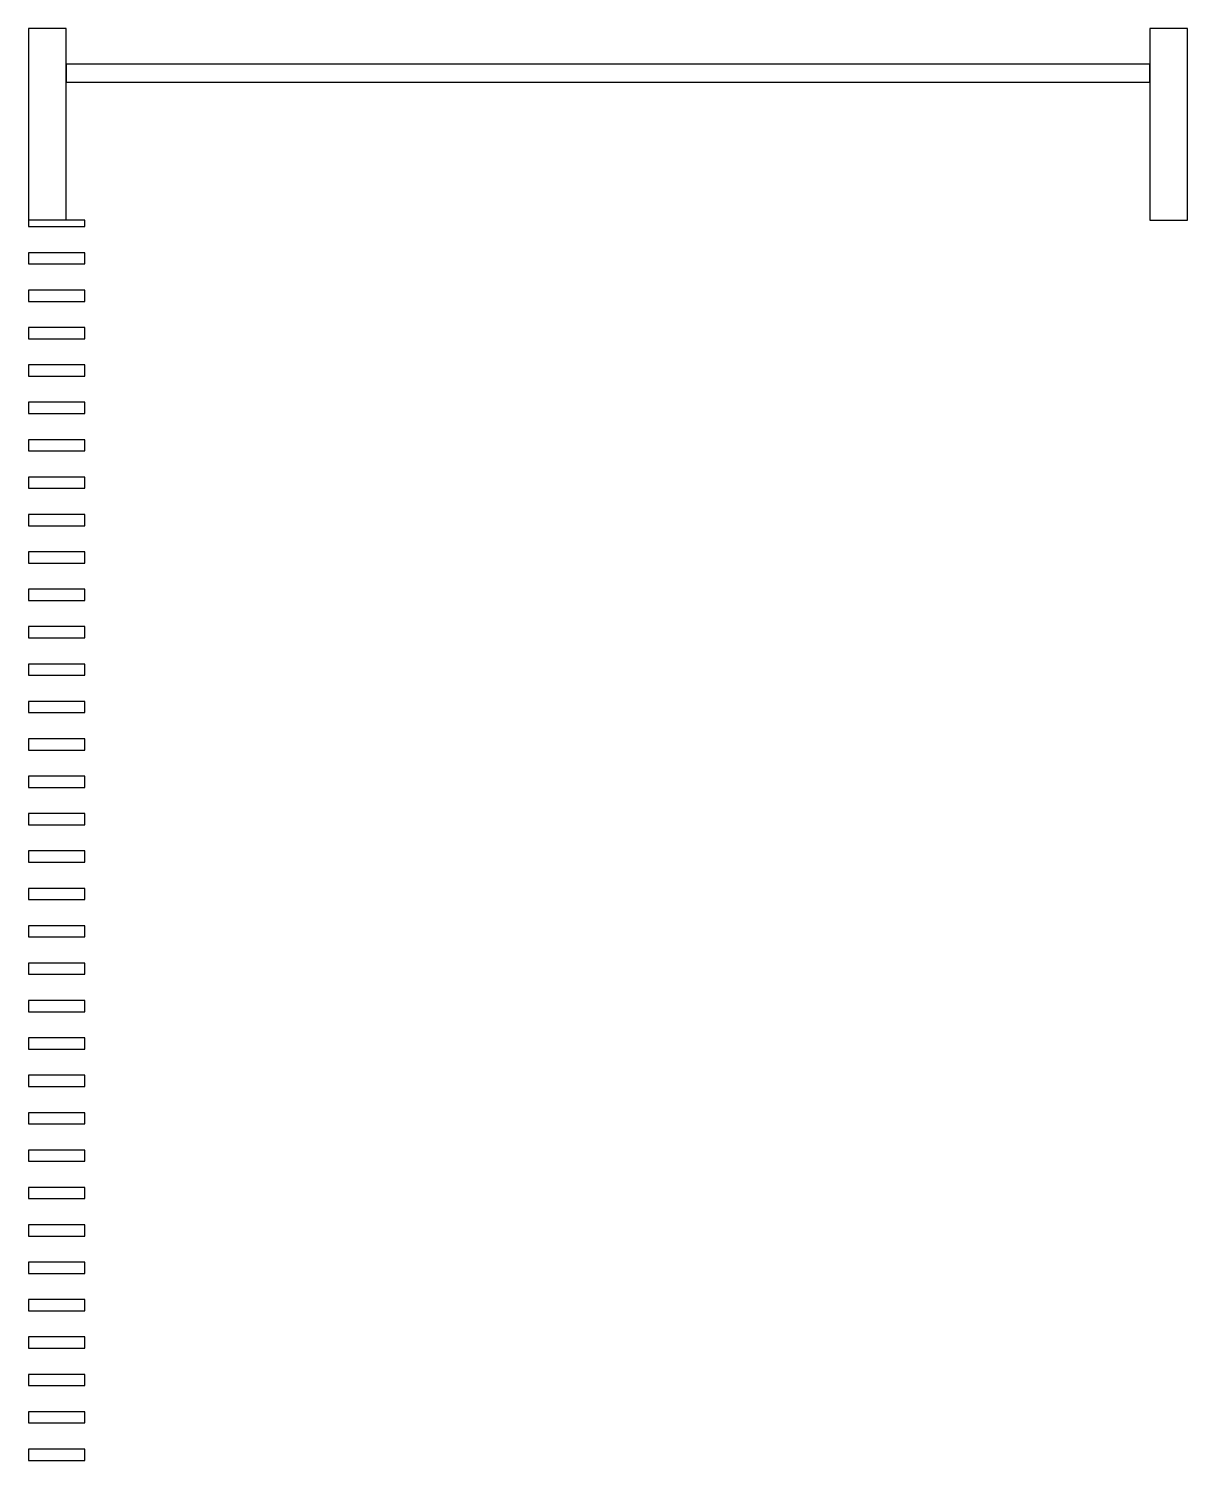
# Model space of a CAD drawing. Extents: x -11.9 to 9.3, y -3.9 to 3.8.
# Drawn here: x -11.855 to -8.755, y -0.003 to 3.827 of the extents above; entities that cross this region are included whole.
import ezdxf

# ---------------------------------------------------------------- set-up
doc = ezdxf.new("R2010")
doc.units = 0
doc.layers.add('SECTIONCUTEDGES', color=7, linetype='CONTINUOUS')

msp = doc.modelspace()

# ---------------------------------------------------------------- linework, layer by layer
at = {"layer": 'SECTIONCUTEDGES'}
for p, q in [((-11.755, 3.8267), (-11.855, 3.8267)), ((-11.855, 3.8267), (-11.855, 3.3145)), ((-11.755, 3.3145), (-11.755, 3.8267)), ((-8.755, 3.8267), (-8.855, 3.8267)), ((-8.855, 3.8267), (-8.855, 3.3145)), ((-8.755, 3.3145), (-8.755, 3.8267)), ((-8.855, 3.7313), (-11.755, 3.7313)), ((-11.755, 3.7313), (-11.755, 3.6833)), ((-8.855, 3.6833), (-8.855, 3.7313)), ((-11.755, 3.6833), (-8.855, 3.6833)), ((-11.755, 3.3145), (-11.855, 3.3145)), ((-11.855, 3.3145), (-11.855, 3.2973)), ((-11.705, 3.3145), (-11.855, 3.3145)), ((-11.855, 3.2973), (-11.705, 3.2973)), ((-11.705, 3.2973), (-11.705, 3.3145)), ((-8.855, 3.3145), (-8.755, 3.3145)), ((-11.855, 3.2273), (-11.855, 3.1973)), ((-11.705, 3.2273), (-11.855, 3.2273)), ((-11.705, 3.1973), (-11.705, 3.2273)), ((-11.855, 3.1973), (-11.705, 3.1973)), ((-11.855, 3.1273), (-11.855, 3.0973)), ((-11.705, 3.1273), (-11.855, 3.1273)), ((-11.705, 3.0973), (-11.705, 3.1273)), ((-11.855, 3.0973), (-11.705, 3.0973)), ((-11.855, 3.0273), (-11.855, 2.9973)), ((-11.705, 3.0273), (-11.855, 3.0273)), ((-11.705, 2.9973), (-11.705, 3.0273)), ((-11.855, 2.9973), (-11.705, 2.9973)), ((-11.855, 2.9273), (-11.855, 2.8973)), ((-11.705, 2.9273), (-11.855, 2.9273)), ((-11.705, 2.8973), (-11.705, 2.9273)), ((-11.855, 2.8973), (-11.705, 2.8973)), ((-11.855, 2.8273), (-11.855, 2.7973)), ((-11.705, 2.8273), (-11.855, 2.8273)), ((-11.855, 2.7973), (-11.705, 2.7973)), ((-11.705, 2.7973), (-11.705, 2.8273)), ((-11.855, 2.7273), (-11.855, 2.6973)), ((-11.705, 2.7273), (-11.855, 2.7273)), ((-11.705, 2.6973), (-11.705, 2.7273)), ((-11.855, 2.6973), (-11.705, 2.6973)), ((-11.855, 2.6273), (-11.855, 2.5973)), ((-11.705, 2.6273), (-11.855, 2.6273)), ((-11.705, 2.5973), (-11.705, 2.6273)), ((-11.855, 2.5973), (-11.705, 2.5973)), ((-11.855, 2.5273), (-11.855, 2.4973)), ((-11.705, 2.5273), (-11.855, 2.5273)), ((-11.855, 2.4973), (-11.705, 2.4973)), ((-11.705, 2.4973), (-11.705, 2.5273)), ((-11.855, 2.4273), (-11.855, 2.3973)), ((-11.705, 2.4273), (-11.855, 2.4273)), ((-11.705, 2.3973), (-11.705, 2.4273)), ((-11.855, 2.3973), (-11.705, 2.3973)), ((-11.855, 2.3273), (-11.855, 2.2973)), ((-11.705, 2.3273), (-11.855, 2.3273)), ((-11.705, 2.2973), (-11.705, 2.3273)), ((-11.855, 2.2973), (-11.705, 2.2973)), ((-11.855, 2.2273), (-11.855, 2.1973)), ((-11.705, 2.2273), (-11.855, 2.2273)), ((-11.705, 2.1973), (-11.705, 2.2273)), ((-11.855, 2.1973), (-11.705, 2.1973)), ((-11.855, 2.1273), (-11.855, 2.0973)), ((-11.705, 2.1273), (-11.855, 2.1273)), ((-11.705, 2.0973), (-11.705, 2.1273)), ((-11.855, 2.0973), (-11.705, 2.0973)), ((-11.855, 2.0273), (-11.855, 1.9973)), ((-11.705, 2.0273), (-11.855, 2.0273)), ((-11.855, 1.9973), (-11.705, 1.9973)), ((-11.705, 1.9973), (-11.705, 2.0273)), ((-11.705, 1.9273), (-11.855, 1.9273)), ((-11.855, 1.9273), (-11.855, 1.8973)), ((-11.705, 1.8973), (-11.705, 1.9273)), ((-11.855, 1.8973), (-11.705, 1.8973)), ((-11.855, 1.8273), (-11.855, 1.7973)), ((-11.705, 1.8273), (-11.855, 1.8273)), ((-11.705, 1.7973), (-11.705, 1.8273)), ((-11.855, 1.7973), (-11.705, 1.7973)), ((-11.855, 1.7273), (-11.855, 1.6973)), ((-11.705, 1.7273), (-11.855, 1.7273)), ((-11.705, 1.6973), (-11.705, 1.7273)), ((-11.855, 1.6973), (-11.705, 1.6973)), ((-11.855, 1.6273), (-11.855, 1.5973)), ((-11.705, 1.6273), (-11.855, 1.6273)), ((-11.705, 1.5973), (-11.705, 1.6273)), ((-11.855, 1.5973), (-11.705, 1.5973)), ((-11.855, 1.5273), (-11.855, 1.4973)), ((-11.705, 1.5273), (-11.855, 1.5273)), ((-11.855, 1.4973), (-11.705, 1.4973)), ((-11.705, 1.4973), (-11.705, 1.5273)), ((-11.705, 1.4273), (-11.855, 1.4273)), ((-11.855, 1.4273), (-11.855, 1.3973)), ((-11.705, 1.3973), (-11.705, 1.4273)), ((-11.855, 1.3973), (-11.705, 1.3973)), ((-11.855, 1.3273), (-11.855, 1.2973)), ((-11.705, 1.3273), (-11.855, 1.3273)), ((-11.705, 1.2973), (-11.705, 1.3273)), ((-11.855, 1.2973), (-11.705, 1.2973)), ((-11.855, 1.2273), (-11.855, 1.1973)), ((-11.705, 1.2273), (-11.855, 1.2273)), ((-11.705, 1.1973), (-11.705, 1.2273)), ((-11.855, 1.1973), (-11.705, 1.1973)), ((-11.855, 1.1273), (-11.855, 1.0973)), ((-11.705, 1.1273), (-11.855, 1.1273)), ((-11.705, 1.0973), (-11.705, 1.1273)), ((-11.855, 1.0973), (-11.705, 1.0973)), ((-11.855, 1.0273), (-11.855, 0.9973)), ((-11.705, 1.0273), (-11.855, 1.0273)), ((-11.855, 0.9973), (-11.705, 0.9973)), ((-11.705, 0.9973), (-11.705, 1.0273)), ((-11.705, 0.9273), (-11.855, 0.9273)), ((-11.855, 0.9273), (-11.855, 0.8973)), ((-11.705, 0.8973), (-11.705, 0.9273)), ((-11.855, 0.8973), (-11.705, 0.8973)), ((-11.855, 0.8273), (-11.855, 0.7973)), ((-11.705, 0.8273), (-11.855, 0.8273)), ((-11.705, 0.7973), (-11.705, 0.8273)), ((-11.855, 0.7973), (-11.705, 0.7973)), ((-11.855, 0.7273), (-11.855, 0.6973)), ((-11.705, 0.7273), (-11.855, 0.7273)), ((-11.855, 0.6973), (-11.705, 0.6973)), ((-11.705, 0.6973), (-11.705, 0.7273)), ((-11.705, 0.6273), (-11.855, 0.6273)), ((-11.855, 0.6273), (-11.855, 0.5973)), ((-11.705, 0.5973), (-11.705, 0.6273)), ((-11.855, 0.5973), (-11.705, 0.5973)), ((-11.855, 0.5273), (-11.855, 0.4973)), ((-11.705, 0.5273), (-11.855, 0.5273)), ((-11.705, 0.4973), (-11.705, 0.5273)), ((-11.855, 0.4973), (-11.705, 0.4973)), ((-11.855, 0.4273), (-11.855, 0.3973)), ((-11.705, 0.4273), (-11.855, 0.4273)), ((-11.705, 0.3973), (-11.705, 0.4273)), ((-11.855, 0.3973), (-11.705, 0.3973)), ((-11.855, 0.3273), (-11.855, 0.2973)), ((-11.705, 0.3273), (-11.855, 0.3273)), ((-11.705, 0.2973), (-11.705, 0.3273)), ((-11.855, 0.2973), (-11.705, 0.2973)), ((-11.855, 0.2273), (-11.855, 0.1973)), ((-11.705, 0.2273), (-11.855, 0.2273)), ((-11.855, 0.1973), (-11.705, 0.1973)), ((-11.705, 0.1973), (-11.705, 0.2273)), ((-11.705, 0.1273), (-11.855, 0.1273)), ((-11.855, 0.1273), (-11.855, 0.0973)), ((-11.705, 0.0973), (-11.705, 0.1273)), ((-11.855, 0.0973), (-11.705, 0.0973)), ((-11.855, 0.0273), (-11.855, -0.0027)), ((-11.705, 0.0273), (-11.855, 0.0273)), ((-11.705, -0.0027), (-11.705, 0.0273)), ((-11.855, -0.0027), (-11.705, -0.0027))]:
    msp.add_line(p, q, dxfattribs=at)

doc.saveas('drawing.dxf')
